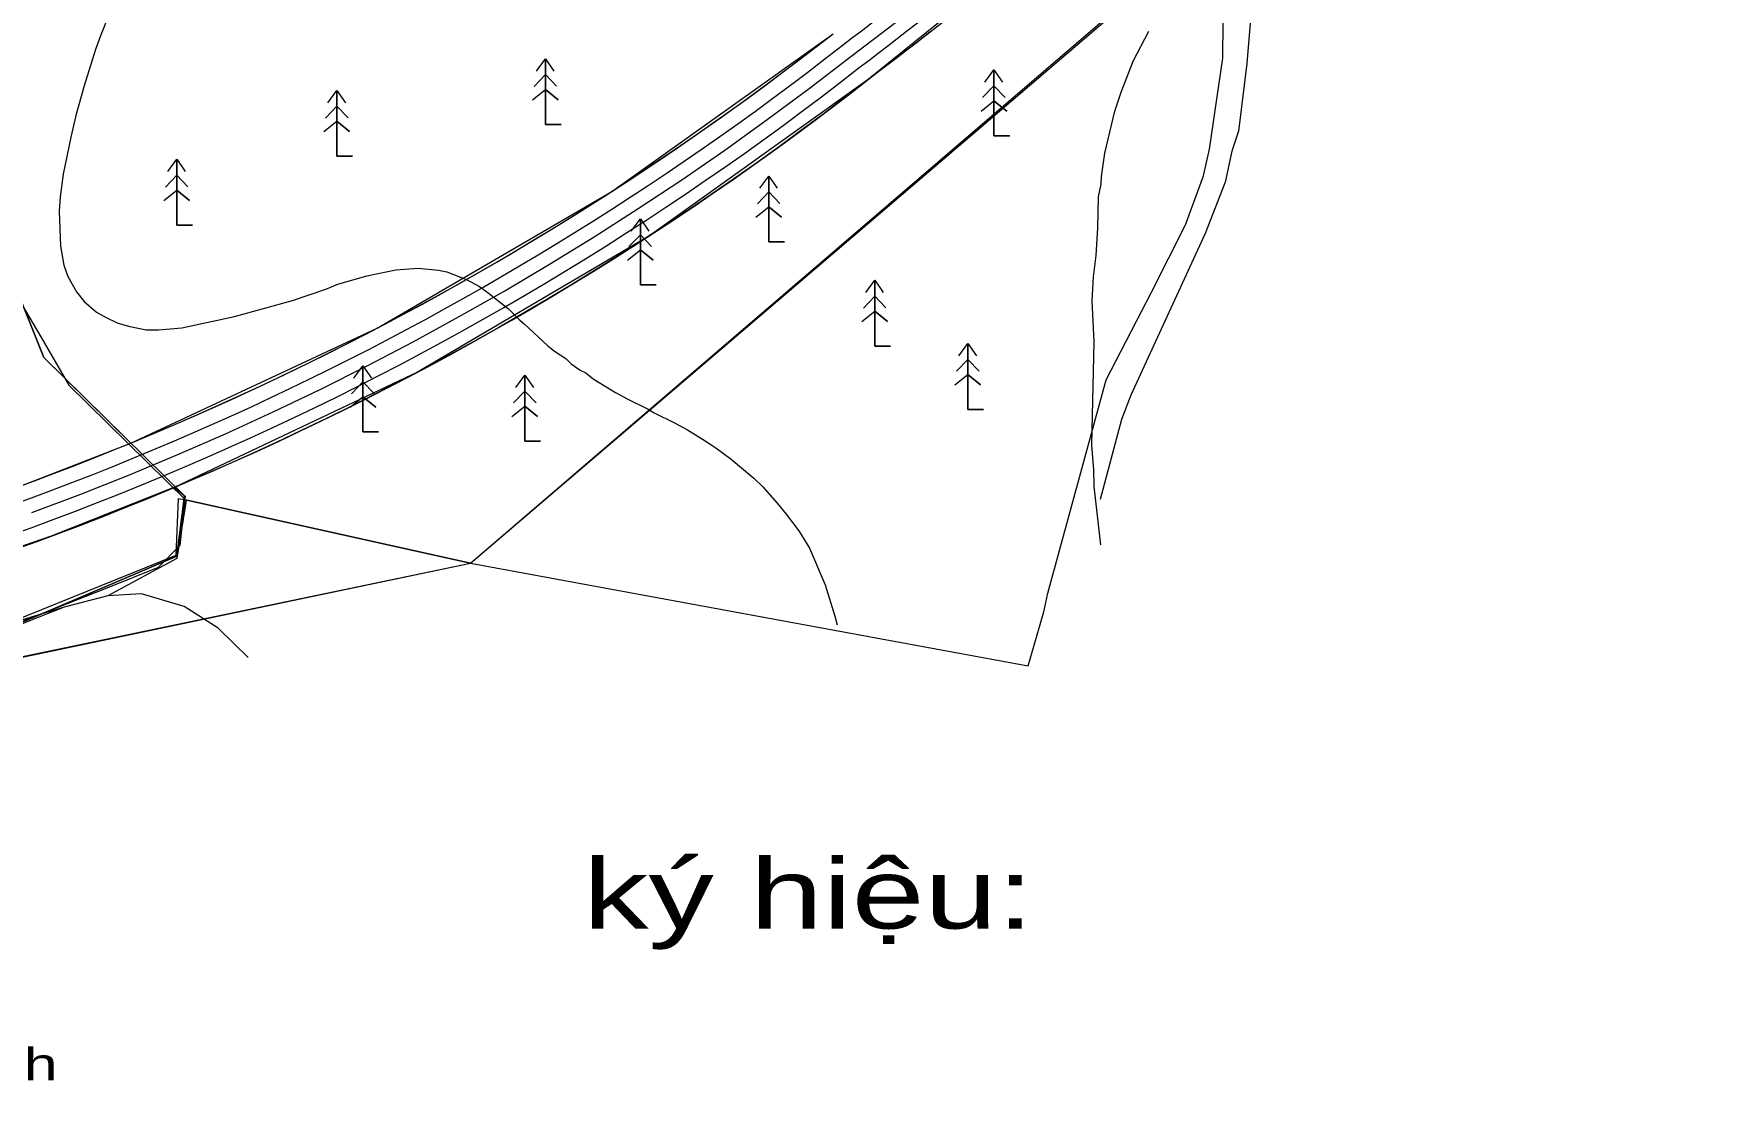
# Model space of a CAD drawing. Header units: metres. Extents: x 533049 to 537618, y 1849954 to 1852676.
# Drawn here: x 535184.8 to 535637, y 1850355.1 to 1850638.8 of the extents above; entities that cross this region are included whole.
import ezdxf

# ---------------------------------------------------------------- set-up
doc = ezdxf.new("R2010")
doc.units = ezdxf.units.M
doc.header["$LTSCALE"] = 2
for name, color, linetype, lineweight in [('13', 7, 'Continuous', 13), ('21', 7, 'Continuous', 13), ('47', 7, 'Continuous', 13), ('48', 7, 'Continuous', 13), ('54', 7, 'Continuous', 13), ('55', 7, 'Continuous', 13), ('57', 7, 'Continuous', 13), ('60', 7, 'Continuous', 13), ('63', 7, 'Continuous', 13)]:
    doc.layers.add(name, color=color, linetype=linetype, lineweight=lineweight)
doc.layers.add('29', color=7, linetype='Continuous')

msp = doc.modelspace()

# ---------------------------------------------------------------- linework, layer by layer
at = {"linetype": 'Continuous', "lineweight": 13}
msp.add_lwpolyline([(535182.1, 1850480.93), (535223.27, 1850498.5), (535225.29, 1850514.71), (535187.5, 1850551.87), (535174.68, 1850583.62)], dxfattribs=at)
at = {"layer": '13'}
msp.add_lwpolyline([(535184.32, 1850510.26), (535197.46, 1850515.2), (535210.51, 1850520.37), (535223.47, 1850525.77), (535236.34, 1850531.4), (535249.1, 1850537.25), (535261.76, 1850543.31), (535274.32, 1850549.6), (535286.76, 1850556.11), (535299.09, 1850562.83), (535311.3, 1850569.77), (535323.38, 1850576.92), (535335.34, 1850584.27), (535347.17, 1850591.84), (535358.87, 1850599.61), (535370.42, 1850607.58), (535381.84, 1850615.75), (535393.11, 1850624.12), (535404.24, 1850632.69), (535410.25, 1850637.27), (535416.24, 1850641.87)], dxfattribs=at)
at = {"layer": '47'}
msp.add_lwpolyline([(535181.87, 1850517.61), (535210.86, 1850528.89), (535187.5, 1850551.87), (535174.68, 1850583.62)], dxfattribs=at)
msp.add_lwpolyline([(535158.48, 1850476.88), (535182.1, 1850480.93), (535223.27, 1850498.5), (535225.29, 1850514.71), (535222.86, 1850517.1), (535189.44, 1850503.89), (535155.47, 1850492.16)], close=True, dxfattribs=at)
at = {"layer": '48'}
for points in [[(535160.26, 1850466.91), (535302.12, 1850496.66), (535588.33, 1850741.23)], [(535487.3, 1850689.7), (535408.97, 1850626.55), (535350.16, 1850584.54), (535287.85, 1850547.91), (535222.54, 1850516.96), (535225.46, 1850514.58), (535224, 1850501.36), (535218.24, 1850495.45), (535203.95, 1850489.77), (535180.12, 1850480.3)], [(535174.68, 1850583.62), (535187.5, 1850551.87), (535210.86, 1850528.89), (535277.02, 1850559.73), (535340.07, 1850596.47), (535399.51, 1850638.83)]]:
    msp.add_lwpolyline(points, dxfattribs=at)
at = {"layer": '54'}
for centre, radius, start, end in [((534401.98, 1851955.85), 1656.15, 307.14202, 314.20022), ((534401.98, 1851955.85), 1663.65, 307.14416, 314.21273), ((534907.2, 1851266.79), 801.95, 281.45434, 308.0935), ((534907.2, 1851266.79), 809.45, 279.13423, 308.08908)]:
    msp.add_arc(centre, radius, start, end, dxfattribs=at)
at = {"layer": '55'}
for centre, radius, start, end in [((534401.98, 1851955.85), 1667.65, 307.14529, 314.06006), ((534907.2, 1851266.79), 797.95, 281.70155, 308.09588), ((534907.2, 1851266.79), 813.45, 279.13423, 308.08676)]:
    msp.add_arc(centre, radius, start, end, dxfattribs=at)
at = {"layer": '57'}
for p, q in [((535322.24, 1850632.09), (535322.24, 1850614.42)), ((535319.18, 1850624.65), (535322.24, 1850627.85)), ((535325.22, 1850624.71), (535322.24, 1850627.85)), ((535442.74, 1850629.09), (535442.74, 1850611.42)), ((535266.24, 1850623.59), (535266.24, 1850605.92)), ((535318.76, 1850621.02), (535322.24, 1850623.8)), ((535325.65, 1850621.03), (535322.24, 1850623.8)), ((535439.26, 1850618.02), (535442.74, 1850620.8)), ((535439.68, 1850621.65), (535442.74, 1850624.85)), ((535445.72, 1850621.71), (535442.74, 1850624.85)), ((535446.15, 1850618.03), (535442.74, 1850620.8)), ((535263.18, 1850616.15), (535266.24, 1850619.35)), ((535269.22, 1850616.21), (535266.24, 1850619.35)), ((535262.76, 1850612.52), (535266.24, 1850615.3)), ((535269.65, 1850612.53), (535266.24, 1850615.3)), ((535322.24, 1850614.42), (535326.45, 1850614.42)), ((535442.74, 1850611.42), (535446.95, 1850611.42)), ((535223.24, 1850605.09), (535223.24, 1850587.42)), ((535266.24, 1850605.92), (535270.45, 1850605.92)), ((535220.18, 1850597.65), (535223.24, 1850600.85)), ((535226.22, 1850597.71), (535223.24, 1850600.85)), ((535382.24, 1850600.59), (535382.24, 1850582.92)), ((535219.76, 1850594.02), (535223.24, 1850596.8)), ((535226.65, 1850594.03), (535223.24, 1850596.8)), ((535379.18, 1850593.15), (535382.24, 1850596.35)), ((535385.22, 1850593.21), (535382.24, 1850596.35)), ((535378.76, 1850589.52), (535382.24, 1850592.3)), ((535385.65, 1850589.53), (535382.24, 1850592.3)), ((535223.24, 1850587.42), (535227.45, 1850587.42)), ((535344.68, 1850581.65), (535347.74, 1850584.85)), ((535347.74, 1850589.09), (535347.74, 1850571.42)), ((535350.72, 1850581.71), (535347.74, 1850584.85)), ((535344.26, 1850578.02), (535347.74, 1850580.8)), ((535351.15, 1850578.03), (535347.74, 1850580.8)), ((535382.24, 1850582.92), (535386.45, 1850582.92)), ((535347.74, 1850571.42), (535351.95, 1850571.42)), ((535410.74, 1850572.59), (535410.74, 1850554.92)), ((535407.68, 1850565.15), (535410.74, 1850568.35)), ((535413.72, 1850565.21), (535410.74, 1850568.35)), ((535407.26, 1850561.52), (535410.74, 1850564.3)), ((535414.15, 1850561.53), (535410.74, 1850564.3)), ((535410.74, 1850554.92), (535414.95, 1850554.92)), ((535435.74, 1850555.59), (535435.74, 1850537.92)), ((535273.24, 1850549.59), (535273.24, 1850531.92)), ((535432.68, 1850548.15), (535435.74, 1850551.35)), ((535438.72, 1850548.21), (535435.74, 1850551.35)), ((535270.18, 1850542.15), (535273.24, 1850545.35)), ((535276.22, 1850542.21), (535273.24, 1850545.35)), ((535316.74, 1850547.09), (535316.74, 1850529.42)), ((535432.26, 1850544.52), (535435.74, 1850547.3)), ((535439.15, 1850544.53), (535435.74, 1850547.3)), ((535269.76, 1850538.52), (535273.24, 1850541.3)), ((535276.65, 1850538.53), (535273.24, 1850541.3)), ((535313.68, 1850539.65), (535316.74, 1850542.85)), ((535319.72, 1850539.71), (535316.74, 1850542.85)), ((535313.26, 1850536.02), (535316.74, 1850538.8)), ((535320.15, 1850536.03), (535316.74, 1850538.8)), ((535435.74, 1850537.92), (535439.95, 1850537.92)), ((535273.24, 1850531.92), (535277.45, 1850531.92)), ((535316.74, 1850529.42), (535320.95, 1850529.42))]:
    msp.add_line(p, q, dxfattribs=at)
for points in [[(535174.68, 1850583.62), (535187.5, 1850551.87), (535225.29, 1850514.71), (535225.16, 1850513.69), (535302.12, 1850496.66), (535451.92, 1850469.08), (535456.09, 1850483.58), (535457.23, 1850488.58), (535472.9, 1850545.83), (535485.09, 1850569.42), (535494.17, 1850587.47), (535499.03, 1850600.66), (535500.66, 1850607.8), (535504.17, 1850632.29), (535504.59, 1850671.49), (535501.54, 1850697.67), (535500.94, 1850714.15), (535503.15, 1850723.05), (535506.67, 1850728.37), (535516.46, 1850736.28)], [(535174.68, 1850583.62), (535187.5, 1850551.87), (535225.29, 1850514.71), (535225.16, 1850513.69), (535302.12, 1850496.66), (535451.92, 1850469.08), (535456.09, 1850483.58), (535457.23, 1850488.58), (535472.9, 1850545.83), (535485.09, 1850569.42), (535494.17, 1850587.47), (535499.03, 1850600.66), (535500.66, 1850607.8), (535504.17, 1850632.29), (535504.59, 1850671.49), (535501.54, 1850697.67), (535500.94, 1850714.15), (535503.15, 1850723.05), (535506.67, 1850728.37), (535516.46, 1850736.28)], [(535529.17, 1850737.76), (535510.49, 1850721.25), (535508.51, 1850715.51), (535508.42, 1850713.33), (535508.67, 1850697.98), (535512.12, 1850672.18), (535511.68, 1850642.71), (535510.68, 1850630.78), (535508.45, 1850612.63), (535506.6, 1850607.28), (535504.88, 1850598.94), (535499.48, 1850585.12), (535479.51, 1850541.79), (535476.95, 1850535.24), (535471.25, 1850513.73)], [(535529.17, 1850737.76), (535510.49, 1850721.25), (535508.51, 1850715.51), (535508.42, 1850713.33), (535508.67, 1850697.98), (535512.12, 1850672.18), (535511.68, 1850642.71), (535510.68, 1850630.78), (535508.45, 1850612.63), (535506.6, 1850607.28), (535504.88, 1850598.94), (535499.48, 1850585.12), (535479.51, 1850541.79), (535476.95, 1850535.24), (535471.25, 1850513.73)], [(535225.23, 1850484.97), (535213.71, 1850488.42), (535204.73, 1850487.83), (535192.95, 1850484.85), (535182.8, 1850480.81), (535176.96, 1850478.15), (535162.27, 1850472.9), (535151.27, 1850471.41), (535142.22, 1850473.89), (535133.78, 1850479.12), (535125.89, 1850488.46), (535122.24, 1850497.17), (535120.24, 1850509.71), (535120.1, 1850522.69), (535124.34, 1850568.62), (535125.81, 1850590.02), (535125.15, 1850609.65), (535124.74, 1850628.14), (535125.7, 1850644.25), (535130.06, 1850664.72), (535136.51, 1850680.35), (535141.81, 1850689.05)], [(535206.8, 1850648.44), (535202.76, 1850638.22), (535201.37, 1850634.56), (535198.36, 1850624.82), (535196.12, 1850616.84), (535194.73, 1850611.02), (535192.7, 1850601.14), (535191.94, 1850595.02), (535191.66, 1850591.13), (535191.99, 1850581.76), (535192.92, 1850576.68), (535193.99, 1850573.66), (535196.27, 1850569.46), (535198.37, 1850566.92), (535201.7, 1850564.04), (535204.27, 1850562.64), (535207.22, 1850561.16), (535210.21, 1850560.29), (535215.03, 1850559.27), (535218.28, 1850559.27), (535224.61, 1850559.86), (535238.74, 1850562.9), (535254.3, 1850567.19), (535263.24, 1850570.24), (535266.47, 1850571.57), (535274.3, 1850573.78), (535282.09, 1850575.38), (535288.07, 1850575.81), (535293.55, 1850575.34), (535295.77, 1850574.87), (535301.07, 1850572.81), (535304.54, 1850570.91), (535306.9, 1850569.25), (535312.33, 1850564.91), (535315.33, 1850561.87), (535316.52, 1850560.92), (535322.86, 1850555), (535324.71, 1850553.52), (535327.7, 1850551.57), (535329.19, 1850550.17), (535331.55, 1850548.5), (535333.08, 1850547.71)], [(535471.44, 1850501.53), (535469.67, 1850517.25), (535469.53, 1850521.7), (535469.02, 1850528.39), (535469.64, 1850556.09), (535469.12, 1850567.12), (535469.49, 1850573.56), (535470.17, 1850579.3), (535470.66, 1850586.72), (535470.8, 1850595.05), (535471.51, 1850598.39), (535471.64, 1850600.46), (535472.51, 1850606.71), (535475.22, 1850617.99), (535476.93, 1850623.12), (535480.1, 1850631.44), (535484.37, 1850639.52)], [(535319.82, 1850628.8), (535322.24, 1850632.09), (535324.51, 1850628.8)], [(535319.82, 1850628.8), (535322.24, 1850632.09), (535324.51, 1850628.8)], [(535326.45, 1850614.42), (535322.24, 1850614.42), (535322.24, 1850632.09)], [(535319.18, 1850624.65), (535322.24, 1850627.85), (535325.22, 1850624.71)], [(535440.32, 1850625.8), (535442.74, 1850629.09), (535445.01, 1850625.8)], [(535440.32, 1850625.8), (535442.74, 1850629.09), (535445.01, 1850625.8)], [(535446.95, 1850611.42), (535442.74, 1850611.42), (535442.74, 1850629.09)], [(535263.82, 1850620.3), (535266.24, 1850623.59), (535268.51, 1850620.3)], [(535263.82, 1850620.3), (535266.24, 1850623.59), (535268.51, 1850620.3)], [(535270.45, 1850605.92), (535266.24, 1850605.92), (535266.24, 1850623.59)], [(535318.76, 1850621.02), (535322.24, 1850623.8), (535325.65, 1850621.03)], [(535439.26, 1850618.02), (535442.74, 1850620.8), (535446.15, 1850618.03)], [(535439.68, 1850621.65), (535442.74, 1850624.85), (535445.72, 1850621.71)], [(535088.6, 1850568.35), (535103.82, 1850566.88), (535115.24, 1850564.42), (535119.74, 1850576.42), (535132.24, 1850596.92), (535147.74, 1850617.92), (535178.74, 1850605.42), (535175.24, 1850584.92), (535178.74, 1850570.92), (535186.74, 1850557.42), (535194.24, 1850544.42), (535225.74, 1850513.42), (535223.24, 1850497.92), (535204.73, 1850487.83), (535192.95, 1850484.85), (535176.74, 1850479.92), (535158.24, 1850477.42), (535151.74, 1850511.42), (535132.74, 1850505.42), (535087.74, 1850493.92), (535077.75, 1850492)], [(535263.18, 1850616.15), (535266.24, 1850619.35), (535269.22, 1850616.21)], [(535262.76, 1850612.52), (535266.24, 1850615.3), (535269.65, 1850612.53)], [(535220.82, 1850601.8), (535223.24, 1850605.09), (535225.51, 1850601.8)], [(535220.82, 1850601.8), (535223.24, 1850605.09), (535225.51, 1850601.8)], [(535227.45, 1850587.42), (535223.24, 1850587.42), (535223.24, 1850605.09)], [(535220.18, 1850597.65), (535223.24, 1850600.85), (535226.22, 1850597.71)], [(535379.82, 1850597.3), (535382.24, 1850600.59), (535384.51, 1850597.3)], [(535379.82, 1850597.3), (535382.24, 1850600.59), (535384.51, 1850597.3)], [(535386.45, 1850582.92), (535382.24, 1850582.92), (535382.24, 1850600.59)], [(535219.76, 1850594.02), (535223.24, 1850596.8), (535226.65, 1850594.03)], [(535379.18, 1850593.15), (535382.24, 1850596.35), (535385.22, 1850593.21)], [(535378.76, 1850589.52), (535382.24, 1850592.3), (535385.65, 1850589.53)], [(535344.68, 1850581.65), (535347.74, 1850584.85), (535350.72, 1850581.71)], [(535345.32, 1850585.8), (535347.74, 1850589.09), (535350.01, 1850585.8)], [(535345.32, 1850585.8), (535347.74, 1850589.09), (535350.01, 1850585.8)], [(535351.95, 1850571.42), (535347.74, 1850571.42), (535347.74, 1850589.09)], [(535179.03, 1850480.93), (535223.07, 1850498.75), (535223.64, 1850514.03), (535225.16, 1850513.69), (535225.29, 1850514.71), (535187.5, 1850551.87), (535174.68, 1850583.62)], [(535179.03, 1850480.93), (535223.07, 1850498.75), (535223.64, 1850514.03), (535225.16, 1850513.69), (535225.29, 1850514.71), (535187.5, 1850551.87), (535174.68, 1850583.62)], [(535179.03, 1850480.93), (535223.07, 1850498.75), (535223.64, 1850514.03), (535225.16, 1850513.69), (535225.29, 1850514.71), (535187.5, 1850551.87), (535174.68, 1850583.62)], [(535344.26, 1850578.02), (535347.74, 1850580.8), (535351.15, 1850578.03)], [(535408.32, 1850569.3), (535410.74, 1850572.59), (535413.01, 1850569.3)], [(535408.32, 1850569.3), (535410.74, 1850572.59), (535413.01, 1850569.3)], [(535414.95, 1850554.92), (535410.74, 1850554.92), (535410.74, 1850572.59)], [(535407.68, 1850565.15), (535410.74, 1850568.35), (535413.72, 1850565.21)], [(535407.26, 1850561.52), (535410.74, 1850564.3), (535414.15, 1850561.53)], [(535433.32, 1850552.3), (535435.74, 1850555.59), (535438.01, 1850552.3)], [(535433.32, 1850552.3), (535435.74, 1850555.59), (535438.01, 1850552.3)], [(535439.95, 1850537.92), (535435.74, 1850537.92), (535435.74, 1850555.59)], [(535270.82, 1850546.3), (535273.24, 1850549.59), (535275.51, 1850546.3)], [(535270.82, 1850546.3), (535273.24, 1850549.59), (535275.51, 1850546.3)], [(535277.45, 1850531.92), (535273.24, 1850531.92), (535273.24, 1850549.59)], [(535432.68, 1850548.15), (535435.74, 1850551.35), (535438.72, 1850548.21)], [(535270.18, 1850542.15), (535273.24, 1850545.35), (535276.22, 1850542.21)], [(535314.32, 1850543.8), (535316.74, 1850547.09), (535319.01, 1850543.8)], [(535314.32, 1850543.8), (535316.74, 1850547.09), (535319.01, 1850543.8)], [(535320.95, 1850529.42), (535316.74, 1850529.42), (535316.74, 1850547.09)], [(535333.08, 1850547.71), (535335.07, 1850546.12), (535341.03, 1850542.45), (535344.37, 1850540.66), (535349.85, 1850538.02), (535351.42, 1850536.99), (535356.9, 1850534.35), (535360.37, 1850532.45), (535365.17, 1850529.49), (535368.03, 1850527.64), (535372.11, 1850524.6), (535378.23, 1850519.5), (535380.67, 1850517.12), (535384.54, 1850512.73), (535386.93, 1850509.75), (535390.33, 1850505.3), (535393.14, 1850500.68), (535397.39, 1850490.78), (535400.02, 1850482.39), (535400.59, 1850480.09)], [(535432.26, 1850544.52), (535435.74, 1850547.3), (535439.15, 1850544.53)], [(535269.76, 1850538.52), (535273.24, 1850541.3), (535276.65, 1850538.53)], [(535313.68, 1850539.65), (535316.74, 1850542.85), (535319.72, 1850539.71)], [(535313.26, 1850536.02), (535316.74, 1850538.8), (535320.15, 1850536.03)], [(535302.12, 1850496.66), (535225.16, 1850513.69), (535223.27, 1850498.5), (535182.1, 1850480.93), (535158.48, 1850476.88), (535158.39, 1850477.3), (535158.25, 1850477.28), (535156.73, 1850485.18), (535151.08, 1850511.89), (535140.69, 1850508.85), (535091.67, 1850493.9), (535081.67, 1850496.84), (535077.76, 1850491.98), (535078.58, 1850486.95), (535079.59, 1850482.05), (535085.28, 1850469.92), (535090.48, 1850458.19), (535091.17, 1850446.97), (535087.3, 1850434.68), (535085.06, 1850426.22), (535084.37, 1850419.19), (535086.38, 1850410.4), (535085.28, 1850404.74)], [(535302.12, 1850496.66), (535225.16, 1850513.69), (535223.27, 1850498.5), (535182.1, 1850480.93), (535158.48, 1850476.88), (535158.39, 1850477.3), (535158.25, 1850477.28), (535156.73, 1850485.18), (535151.08, 1850511.89), (535140.69, 1850508.85), (535091.67, 1850493.9), (535081.67, 1850496.84), (535077.76, 1850491.98), (535078.58, 1850486.95), (535079.59, 1850482.05), (535085.28, 1850469.92), (535090.48, 1850458.19), (535091.17, 1850446.97), (535087.3, 1850434.68), (535085.06, 1850426.22), (535084.37, 1850419.19), (535086.38, 1850410.4), (535085.28, 1850404.74)], [(535242.39, 1850471.34), (535234.37, 1850479.19), (535225.23, 1850484.97)], [(535242.39, 1850471.34), (535234.37, 1850479.19), (535225.23, 1850484.97)]]:
    msp.add_lwpolyline(points, dxfattribs=at)
at = {"layer": '60'}
for points in [[(535160.26, 1850466.91), (535302.12, 1850496.66), (535588.33, 1850741.23)], [(535425.49, 1850639.23), (535420, 1850634.98), (535414.49, 1850630.75), (535408.97, 1850626.55), (535403.06, 1850621.96), (535397.11, 1850617.43), (535391.12, 1850612.96), (535385.09, 1850608.53), (535379.02, 1850604.17), (535372.9, 1850599.86), (535366.75, 1850595.6), (535360.56, 1850591.41), (535354.33, 1850587.27), (535348.07, 1850583.18), (535341.76, 1850579.16), (535335.42, 1850575.19), (535329.04, 1850571.28), (535322.63, 1850567.44), (535316.18, 1850563.64), (535309.7, 1850559.91), (535303.18, 1850556.24), (535296.63, 1850552.63), (535290.05, 1850549.08), (535283.44, 1850545.59), (535276.79, 1850542.16), (535270.11, 1850538.8), (535263.4, 1850535.49), (535256.66, 1850532.25), (535249.89, 1850529.06), (535243.1, 1850525.94), (535236.27, 1850522.89), (535229.42, 1850519.89), (535222.54, 1850516.96), (535225.46, 1850514.58), (535224, 1850501.36), (535218.24, 1850495.45), (535203.95, 1850489.77), (535180.12, 1850480.3)], [(535231.69, 1850537.81), (535238.58, 1850540.92), (535245.43, 1850544.08), (535252.26, 1850547.32), (535259.05, 1850550.62), (535265.82, 1850553.98), (535272.55, 1850557.41), (535279.24, 1850560.9), (535285.91, 1850564.45), (535292.54, 1850568.06), (535299.14, 1850571.74), (535305.7, 1850575.48), (535312.22, 1850579.29), (535318.71, 1850583.15), (535325.16, 1850587.08), (535331.58, 1850591.06), (535337.96, 1850595.11), (535344.29, 1850599.22), (535350.59, 1850603.39), (535356.85, 1850607.61), (535363.07, 1850611.9), (535369.25, 1850616.24), (535375.39, 1850620.64), (535381.48, 1850625.1), (535387.53, 1850629.62), (535393.54, 1850634.2), (535399.51, 1850638.83)], [(535174.68, 1850583.62), (535187.5, 1850551.87), (535210.86, 1850528.89), (535217.84, 1850531.8), (535224.78, 1850534.77), (535231.69, 1850537.81)]]:
    msp.add_lwpolyline(points, dxfattribs=at)
at = {"layer": '63'}
msp.add_lwpolyline([(536154.15, 1851837.61), (534610.33, 1852284.54), (534600.31, 1852290.54), (534590.7, 1852288.94), (534492.16, 1852324.08), (534334.22, 1852264.06), (534331.46, 1852261.17), (534130.24, 1851934.92), (533977.24, 1851648.42), (533635.79, 1851349.93), (533873.14, 1850873.11), (533992.12, 1850668.54), (534105.11, 1850436.65), (534145.61, 1850408.52), (534298.24, 1850375.42), (534676.74, 1850366.42), (535302.12, 1850496.66), (535596.71, 1850749.44), (535598.06, 1850750.65), (535665.24, 1850813.42), (535773.24, 1850864.92), (535903.24, 1850946.42), (536051.24, 1851044.92)], dxfattribs=at)

# ---------------------------------------------------------------- texts
at = {"layer": '21', "width": 1.15}
msp.add_text('đi thôn phùng lâm', height=16, rotation=307.666, dxfattribs=at).set_placement((535622.44, 1850752.64))
at = {"layer": '29', "width": 1.4}
for s, height, p in [('ký hiệu:', 18.75, (535332.37, 1850398.51)), ('quy hoạch', 8.75, (535115.61, 1850357.7))]:
    msp.add_text(s, height=height, dxfattribs=at).set_placement(p)

doc.saveas('drawing.dxf')
